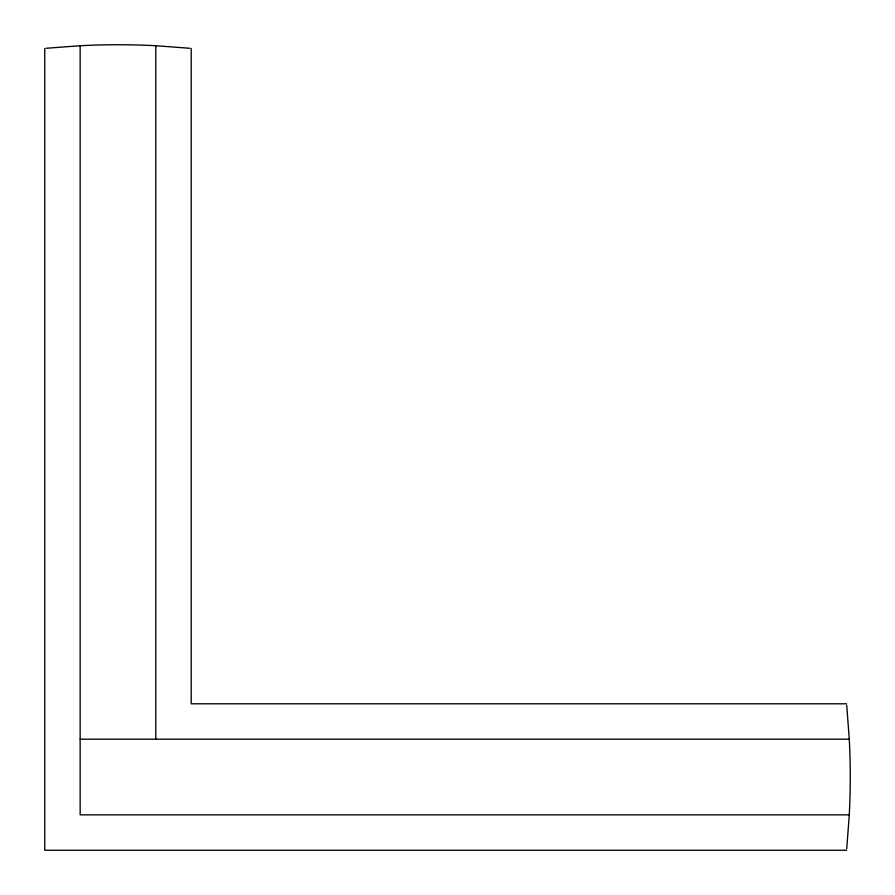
<?xml version="1.0" encoding="UTF-8"?>
<svg xmlns="http://www.w3.org/2000/svg" width="895" height="895" viewBox="0 0 895 895"><rect width="100%" height="100%" fill="white"/><g stroke="black" fill="none" stroke-linecap="round" stroke-linejoin="round"><path stroke-width="1.34" d="M846.726 848.796L849.277 814.853A732.278 732.278 0 0 0 849.277 739.192L846.726 705.249M46.204 48.274L80.147 45.723A732.278 732.278 0 0 1 155.808 45.723L189.751 48.274M846.58 703.794L191.206 703.794L191.206 48.419M80.147 739.192L849.277 739.192M849.277 814.853L80.147 814.853L80.147 45.723M846.58 850.25L44.75 850.25L44.75 48.419M155.808 45.723L155.808 739.192"/></g></svg>
